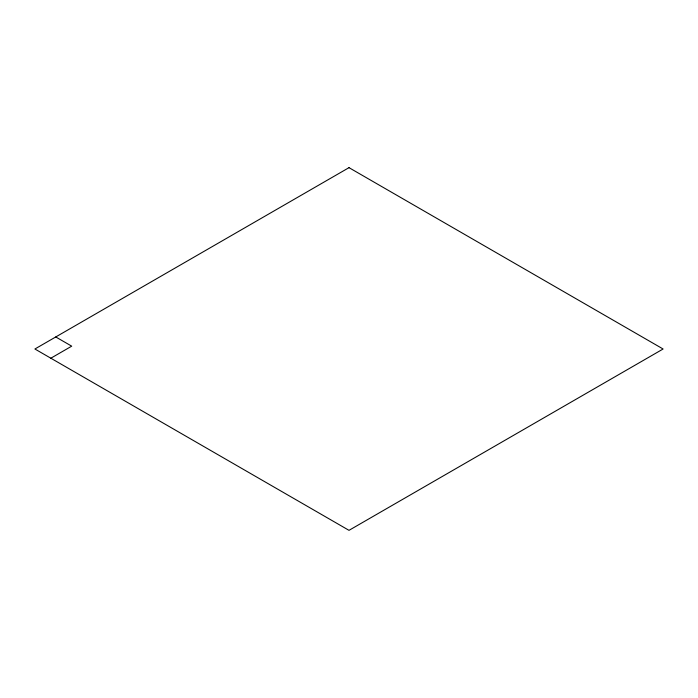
<?xml version="1.0" encoding="UTF-8"?>
<svg xmlns="http://www.w3.org/2000/svg" width="698" height="698" viewBox="0 0 698 698"><rect width="100%" height="100%" fill="white"/><g stroke="black" fill="none" stroke-linecap="round" stroke-linejoin="round"><path stroke-width="1.05" d="M50.849 358.205L71.711 346.164L55.761 336.959M349 167.66L34.9 349L349 530.34L663.1 349L349 167.66"/></g></svg>
